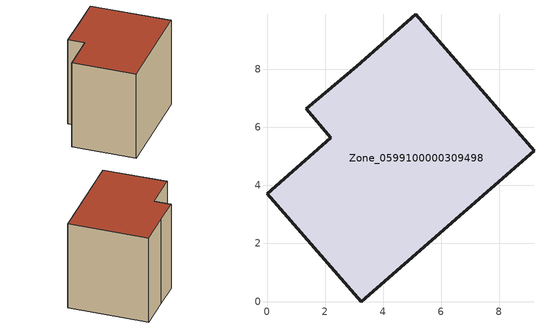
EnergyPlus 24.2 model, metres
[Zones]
Zone_0599100000309498
 floor ground (C_G): 3.25,0 0,3.72 2.19,5.65 1.35,6.65 3.09,8.11 5.12,9.89 9.2,5.2 z0
 wall outside (C_F): 3.09,8.11 1.35,6.65 2.19,5.65 0,3.72 3.25,0 9.2,5.2 5.12,9.89 3.09,8.11 z0:7.13
 roof outside (C_R): 3.25,0 9.2,5.2 5.12,9.89 3.09,8.11 1.35,6.65 2.19,5.65 0,3.72 z7.13
[BUILDING]
Pand.0599100000309498: North Axis=0; Terrain=City; Loads Convergence Tolerance Value=0.04; Temperature Convergence Tolerance Value=0.4; Solar Distribution=FullExterior; Maximum Number of Warmup Days=25; Minimum Number of Warmup Days=1
[Site:Location]
Rotterdam.The.Hague.AP_ZH_NLD Design_Conditions: Latitude=51.96; Longitude=4.45; Time Zone=1; Elevation=-4.5
[SITE:GROUNDTEMPERATURE:BUILDINGSURFACE]
18, 18, 18, 18, 18, 18, 18, 18, 18, 18, 18, 18
[MATERIAL] Thermal Absorptance=0.9; Solar Absorptance=0.7; Visible Absorptance=0.7
Name | Roughness | Thickness | Conductivity | Density | Specific Heat
G.TC.1946 | MediumSmooth | 0.15 | 1 | 540 | 1210
F.TC.1946 | Rough | 0.3 | 0.857143 | 1920 | 840
R.TC.1946 | MediumRough | 0.2 | 0.909091 | 1500 | 1000
[CONSTRUCTION]
C_G: G.TC.1946
C_F: F.TC.1946
C_R: R.TC.1946
[ZONE]
Zone_0599100000309498: Type=1; Multiplier=1; Ceiling Height=Autocalculate; Volume=Autocalculate; Floor Area=autocalculate; Part of Total Floor Area=Yes
[ZONEINFILTRATION:DESIGNFLOWRATE]
Infil_Zone_0599100000309498: Zone or ZoneList or Space or SpaceList=Zone_0599100000309498; Schedule=AlwaysOn; Design Flow Rate Calculation Method=Flow/Area; Flow Rate per Floor Area=0.003; Constant Term Coefficient=1; Temperature Term Coefficient=0; Velocity Term Coefficient=0; Velocity Squared Term Coefficient=0
[HVACTEMPLATE:ZONE:IDEALLOADSAIRSYSTEM]
Zone_0599100000309498: Maximum Heating Supply Air Temperature=50; Minimum Cooling Supply Air Temperature=13; Maximum Heating Supply Air Humidity Ratio=0.0156; Minimum Cooling Supply Air Humidity Ratio=0.0077; Heating Limit=NoLimit; Cooling Limit=NoLimit; Dehumidification Control Type=ConstantSensibleHeatRatio; Cooling Sensible Heat Ratio=0.7; Dehumidification Setpoint=60; Humidification Control Type=None; Humidification Setpoint=30; Outdoor Air Method=None; Outdoor Air Flow Rate per Person=0.00944; Outdoor Air Flow Rate per Zone Floor Area=0; Outdoor Air Flow Rate per Zone=0; Demand Controlled Ventilation Type=None; Outdoor Air Economizer Type=NoEconomizer; Heat Recovery Type=None; Sensible Heat Recovery Effectiveness=0.7; Latent Heat Recovery Effectiveness=0.65
[ZONECONTROL:THERMOSTAT]
ThermostatControl_Zone_0599100000309498: Zone or ZoneList=Zone_0599100000309498; Control Type Schedule=DualSetpointControlType; Control 1=Thermostat_Zone_0599100000309498; Temperature Difference Between Cutout And Setpoint=0
[THERMOSTATSETPOINT:DUALSETPOINT]
Thermostat_Zone_0599100000309498: Heating Setpoint Temperature Schedule=HeatingSetpoint_Zone_0599100000309498; Cooling Setpoint Temperature Schedule=CoolingSetpoint_Zone_0599100000309498
[SCHEDULE:COMPACT]
HeatingSetpoint_Zone_0599100000309498: Through: 12/31, For: AllDays, Until: 24:00, 21
CoolingSetpoint_Zone_0599100000309498: Through: 12/31, For: AllDays, Until: 24:00, 24
DualSetpointControlType: Through: 12/31, For: AllDays, Until: 24:00, 4
AlwaysOn: Through: 12/31, For: AllDays, Until: 24:00, 1
